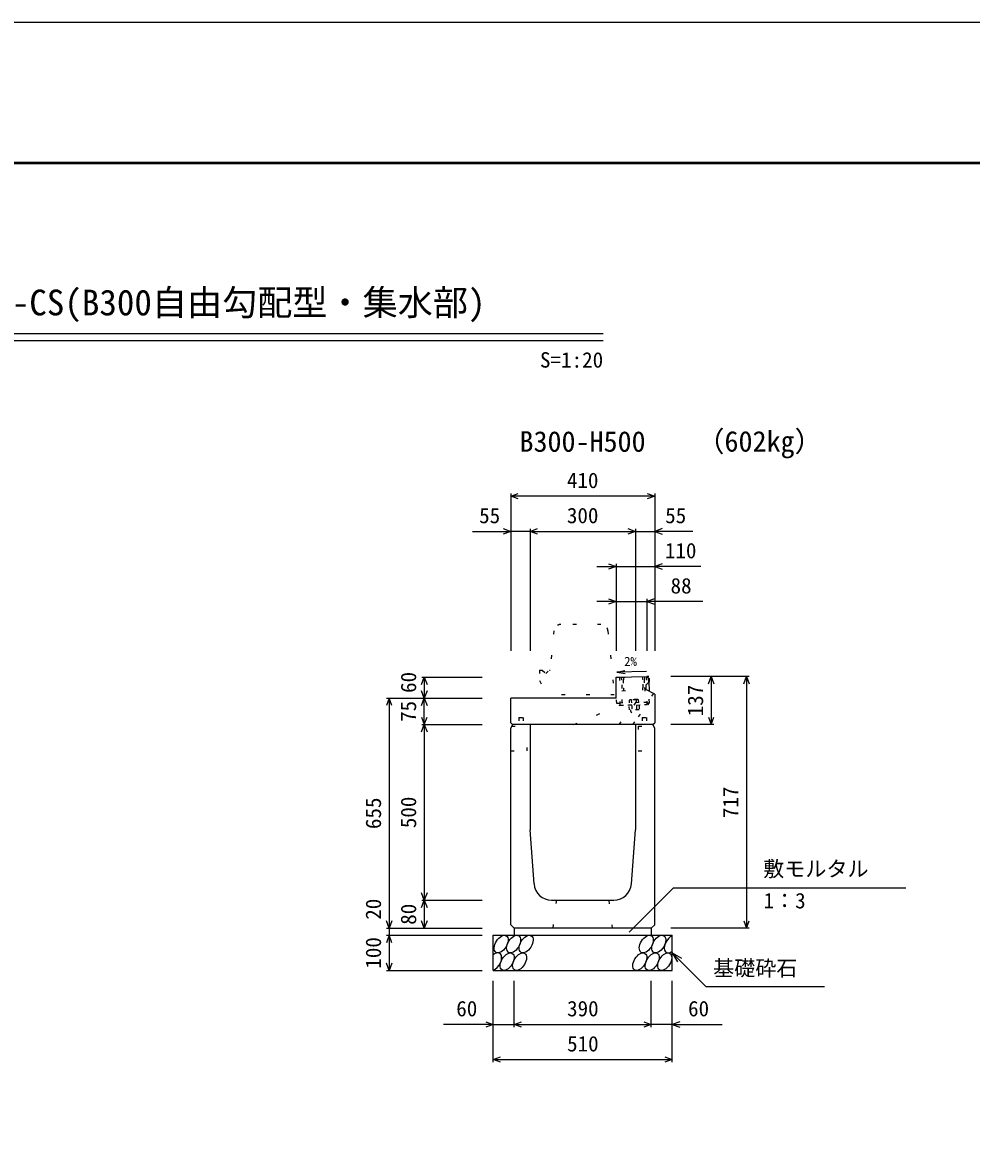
# Model space of a CAD drawing. Units: millimetres, scale not verified. Extents: x -12600 to 12600, y -5940 to 5940.
# Drawn here: x 4105 to 6807, y 2729 to 5940 of the extents above; entities that cross this region are included whole.
import ezdxf
from ezdxf.enums import TextEntityAlignment as Align

# ---------------------------------------------------------------- set-up
doc = ezdxf.new("R2010")
doc.units = ezdxf.units.MM
doc.header["$LTSCALE"] = 40
doc.linetypes.add('DOTTED', pattern=[1.75, 0.25, -1.5])
for name, color, linetype, lineweight in [('0-0_DIM', 7, 'Continuous', 25), ('0-1_Defpoints', 5, 'Continuous', 25), ('0-2_HATCH', 6, 'Continuous', 25), ('0-5_OUTLINE', 3, 'Continuous', 25), ('0-6_OUTLINE2', 4, 'DOTTED', 25), ('0-7_TXT', 7, 'Continuous', 25), ('0-8_WAKU', 3, 'Continuous', 25)]:
    doc.layers.add(name, color=color, linetype=linetype, lineweight=lineweight)
doc.styles.add('ＭＳ ゴシック', font='')
doc.styles.get('ＭＳ ゴシック').set_extended_font_data('MS Gothic')

msp = doc.modelspace()

# ---------------------------------------------------------------- linework, layer by layer
at = {"layer": '0-0_DIM'}
for p, q in [((5495, 4598.96), (5495, 4151.46)), ((5905, 4598.96), (5905, 4151.46)), ((5905, 4591.46), (5495, 4591.46)), ((5550, 4498.96), (5550, 4151.46)), ((5850, 4498.96), (5850, 4151.46)), ((5386.62, 4491.46), (5495, 4491.46)), ((5550, 4491.46), (5495, 4491.46)), ((5550, 4491.46), (5850, 4491.46)), ((5850, 4491.46), (5905, 4491.46)), ((6013.38, 4491.46), (5905, 4491.46)), ((5740, 4391.46), (5795, 4391.46)), ((5795, 4398.96), (5795, 4151.46)), ((5795, 4391.46), (5905, 4391.46)), ((6036.52, 4391.46), (5905, 4391.46)), ((5795, 4291.46), (5740, 4291.46)), ((5795, 4291.46), (5883, 4291.46)), ((5883, 4298.96), (5883, 4151.46)), ((6041.78, 4291.46), (5883, 4291.46)), ((6173.5, 4078.46), (5951, 4078.46)), ((6066, 4078.46), (6066, 3941.46)), ((6166, 4078.46), (6166, 3361.46)), ((5241.5, 4076.46), (5414, 4076.46)), ((5249, 4076.46), (5249, 4016.46)), ((5141.5, 4016.46), (5414, 4016.46)), ((5149, 4016.46), (5149, 3361.46)), ((5249, 3941.46), (5249, 4016.46)), ((5241.5, 3941.46), (5414, 3941.46)), ((5249, 3941.46), (5249, 3441.46)), ((6073.5, 3941.46), (5951, 3941.46)), ((5832.11, 3350.65), (5958.34, 3476.89)), ((5958.34, 3476.89), (6619.81, 3476.89)), ((5241.5, 3441.46), (5414, 3441.46)), ((5249, 3441.46), (5249, 3361.46)), ((5141.5, 3361.46), (5414, 3361.46)), ((5141.5, 3341.46), (5414, 3341.46)), ((5149, 3361.46), (5149, 3341.46)), ((5149, 3341.46), (5149, 3241.46)), ((6173.5, 3361.46), (5951, 3361.46)), ((5955, 3291.46), (6050.76, 3195.71)), ((5955, 3291.46), (5980.98, 3276.46)), ((5955, 3291.46), (5970, 3265.48)), ((5141.5, 3241.46), (5414, 3241.46)), ((5445, 2980.1), (5445, 3211.46)), ((5505, 3080.1), (5505, 3211.46)), ((5895, 3080.1), (5895, 3211.46)), ((5955, 2980.1), (5955, 3211.46)), ((6050.76, 3195.71), (6388.31, 3195.71)), ((5445, 3087.6), (5303.21, 3087.6)), ((5445, 3087.6), (5505, 3087.6)), ((5505, 3087.6), (5895, 3087.6)), ((5955, 3087.6), (5895, 3087.6)), ((5955, 3087.6), (6096.79, 3087.6)), ((5445, 2987.6), (5955, 2987.6))]:
    msp.add_line(p, q, dxfattribs=at)
for points in [[(5516.14, 4583.77), (5495, 4591.46), (5516.14, 4599.16)], [(5883.86, 4599.16), (5905, 4591.46), (5883.86, 4583.77)], [(5473.86, 4499.16), (5495, 4491.46), (5473.86, 4483.77)], [(5571.14, 4483.77), (5550, 4491.46), (5571.14, 4499.16)], [(5828.86, 4499.16), (5850, 4491.46), (5828.86, 4483.77)], [(5926.14, 4499.16), (5905, 4491.46), (5926.14, 4483.77)], [(5773.86, 4399.16), (5795, 4391.46), (5773.86, 4383.77)], [(5926.14, 4399.16), (5905, 4391.46), (5926.14, 4383.77)], [(5773.86, 4299.16), (5795, 4291.46), (5773.86, 4283.77)], [(5904.14, 4299.16), (5883, 4291.46), (5904.14, 4283.77)], [(6058.3, 4057.32), (6066, 4078.46), (6073.7, 4057.32)], [(6158.3, 4057.32), (6166, 4078.46), (6173.7, 4057.32)], [(5241.3, 4055.32), (5249, 4076.46), (5256.7, 4055.32)], [(5156.7, 3995.32), (5149, 4016.46), (5141.3, 3995.32)], [(5256.7, 4037.61), (5249, 4016.46), (5241.3, 4037.61)], [(5241.3, 3995.32), (5249, 4016.46), (5256.7, 3995.32)], [(5241.3, 3962.61), (5249, 3941.46), (5256.7, 3962.61)], [(6058.3, 3962.61), (6066, 3941.46), (6073.7, 3962.61)], [(5241.3, 3920.32), (5249, 3941.46), (5256.7, 3920.32)], [(5256.7, 3462.61), (5249, 3441.46), (5241.3, 3462.61)], [(5241.3, 3420.32), (5249, 3441.46), (5256.7, 3420.32)], [(5156.7, 3382.61), (5149, 3361.46), (5141.3, 3382.61)], [(5256.7, 3382.61), (5249, 3361.46), (5241.3, 3382.61)], [(6158.3, 3382.61), (6166, 3361.46), (6173.7, 3382.61)], [(5156.7, 3320.32), (5149, 3341.46), (5141.3, 3320.32)], [(5156.7, 3262.61), (5149, 3241.46), (5141.3, 3262.61)], [(5423.86, 3095.29), (5445, 3087.6), (5423.86, 3079.9)], [(5526.14, 3079.9), (5505, 3087.6), (5526.14, 3095.29)], [(5873.86, 3095.29), (5895, 3087.6), (5873.86, 3079.9)], [(5976.14, 3095.29), (5955, 3087.6), (5976.14, 3079.9)], [(5466.14, 2979.9), (5445, 2987.6), (5466.14, 2995.29)], [(5933.86, 2995.29), (5955, 2987.6), (5933.86, 2979.9)]]:
    msp.add_lwpolyline(points, dxfattribs=at)
at = {"layer": '0-1_Defpoints'}
msp.add_lwpolyline([(-4200, -5940), (12600, -5940), (12600, 5940), (-4200, 5940)], close=True, dxfattribs=at)
at = {"layer": '0-2_HATCH', "linetype": 'DOTTED'}
for p, q in [((5883.93, 3998.28), (5882.28, 4078.26)), ((5876.44, 4046.14), (5877.31, 4004.15)), ((5812.32, 4002.81), (5811.46, 4044.8)), ((5811.6, 4037.8), (5876.59, 4039.14)), ((5889.82, 4003.4), (5889.14, 4036.65)), ((5805.84, 4001.68), (5796.84, 4001.49)), ((5883.8, 4004.28), (5805.82, 4002.68)), ((5829.94, 3997.17), (5862.93, 3997.85)), ((5832.87, 3983.23), (5832.61, 3995.73)), ((5860.58, 3983.8), (5832.87, 3983.23)), ((5835.5, 4012.66), (5833.04, 4010.74)), ((5833.19, 4003.24), (5833.04, 4010.74)), ((5859.43, 4003.78), (5833.19, 4003.24)), ((5833.43, 4011.09), (5835.5, 4012.66)), ((5856.74, 4013.1), (5835.5, 4012.66)), ((5839.44, 4003.37), (5839.28, 4010.87)), ((5839.54, 3995.87), (5839.8, 3983.37)), ((5853.19, 4003.65), (5853.03, 4011.15)), ((5853.39, 3996.15), (5853.65, 3983.66)), ((5858.87, 4011.61), (5856.74, 4013.1)), ((5859.43, 4003.78), (5859.28, 4011.28)), ((5860.32, 3996.3), (5860.58, 3983.8)), ((5862.93, 3997.85), (5862.96, 3996.35)), ((5883.82, 4003.28), (5889.82, 4003.4))]:
    msp.add_line(p, q, dxfattribs=at)
at = {"layer": '0-2_HATCH'}
msp.add_line((5888.6, 4063.02), (5889.14, 4036.65), dxfattribs=at)
at = {"layer": '0-2_HATCH', "linetype": 'DOTTED'}
for points in [[(5888.6, 4063.02), (5888.28, 4078.39), (5882.28, 4078.26)], [(5796.84, 4001.49), (5795.3, 4076.48), (5804.3, 4076.66)], [(5804.3, 4076.66), (5805.94, 3996.68), (5883.93, 3998.28)], [(5811.46, 4044.8), (5812.46, 4044.82), (5811.96, 4068.82), (5810.96, 4068.8), (5810.82, 4075.79), (5875.8, 4077.13)], [(5815.82, 4075.9), (5815.96, 4068.9), (5814.96, 4068.88), (5815.45, 4044.88), (5816.45, 4044.9), (5816.6, 4037.91)], [(5871.59, 4039.04), (5871.44, 4046.04), (5872.44, 4046.06), (5871.95, 4070.05), (5870.95, 4070.03), (5870.81, 4077.03)], [(5875.8, 4077.13), (5875.95, 4070.13), (5874.95, 4070.11), (5875.44, 4046.12), (5876.44, 4046.14)], [(5862.96, 3996.35), (5829.97, 3995.67), (5829.94, 3997.17)]]:
    msp.add_lwpolyline(points, dxfattribs=at)
for centre, radius, start, end in [((5836.23, 4007.52), 4.53, 47.57461, 134.78335), ((5846.72, 3983.51), 11, 181.1783, 1.1783), ((5846.53, 3992.73), 19.53, 70.56972, 111.78823), ((5856.22, 4007.93), 4.53, 47.57461, 134.78335)]:
    msp.add_arc(centre, radius, start, end, dxfattribs=at)
at = {"layer": '0-2_HATCH'}
for centre in [(5467.89, 3316.46), (5503.37, 3316.46), (5538.84, 3316.46), (5881.05, 3316.46), (5916.52, 3316.46), (5484.77, 3266.46), (5520.25, 3266.46), (5862.45, 3266.46), (5897.93, 3266.46), (5933.41, 3266.46)]:
    msp.add_ellipse(centre, major_axis=(14.54, 23.54), ratio=0.5792, dxfattribs=at)
for centre, start_param, end_param in [((5952, 3316.46), 0.6666252, 4.1103269), ((5449.3, 3266.46), 3.7419964, 7.318141)]:
    msp.add_ellipse(centre, major_axis=(14.54, 23.54), ratio=0.5792, start_param=start_param, end_param=end_param, dxfattribs=at)
at = {"layer": '0-5_OUTLINE', "linetype": 'DOTTED'}
for p, q in [((5618.19, 4208.41), (5607, 4096.46)), ((5751.9, 4226.46), (5638.1, 4226.46)), ((5771.8, 4208.45), (5790, 4026.46)), ((5577, 4096.46), (5577, 4066.46)), ((5577, 4096.46), (5585, 4096.46)), ((5577, 4066.46), (5600, 4026.46)), ((5790, 4026.46), (5600, 4026.46))]:
    msp.add_line(p, q, dxfattribs=at)
at = {"layer": '0-5_OUTLINE'}
for p, q in [((5795, 4076.46), (5883, 4078.28)), ((5883, 4078.28), (5889, 4072.4)), ((5795, 4016.46), (5795, 4076.46)), ((5889, 4072.4), (5889, 4063.47)), ((5495, 3946.46), (5495, 4016.46)), ((5795, 4016.46), (5495, 4016.46)), ((5905, 4028.4), (5880, 4041.4)), ((5905, 4028.4), (5905, 3946.46)), ((5495, 3946.46), (5500, 3941.46)), ((5500, 3941.46), (5495, 3931.46)), ((5495, 3371.46), (5495, 3931.46)), ((5900, 3941.46), (5500, 3941.46)), ((5550, 3941.46), (5550, 3641.46)), ((5850, 3941.46), (5850, 3641.46)), ((5900, 3941.46), (5905, 3946.46)), ((5905, 3931.46), (5900, 3941.46)), ((5905, 3371.46), (5905, 3931.46)), ((5561.53, 3487.72), (5550, 3641.46)), ((5838.47, 3487.72), (5850, 3641.46)), ((5611.39, 3441.46), (5788.61, 3441.46)), ((5445, 3341.46), (5955, 3341.46)), ((5445, 3241.46), (5445, 3341.46)), ((5505, 3361.46), (5495, 3371.46)), ((5895, 3361.46), (5505, 3361.46)), ((5505, 3361.46), (5505, 3341.46)), ((5895, 3361.46), (5905, 3371.46)), ((5895, 3361.46), (5895, 3341.46)), ((5955, 3241.46), (5955, 3341.46)), ((5445, 3241.46), (5955, 3241.46))]:
    msp.add_line(p, q, dxfattribs=at)
at = {"layer": '0-5_OUTLINE', "linetype": 'DOTTED'}
msp.add_lwpolyline([(5585, 4096.46), (5595, 4086.46), (5605, 4096.46), (5607, 4096.46)], dxfattribs=at)
at = {"layer": '0-5_OUTLINE'}
msp.add_lwpolyline([(5889, 4063.47), (5880, 4053.47), (5880, 4041.4)], dxfattribs=at)
at = {"layer": '0-5_OUTLINE', "linetype": 'DOTTED'}
for centre, start, end in [((5638.1, 4206.46), 90, 174.40835), ((5751.9, 4206.46), 4.08463, 90)]:
    msp.add_arc(centre, 20, start, end, dxfattribs=at)
at = {"layer": '0-5_OUTLINE'}
for centre, start, end in [((5611.39, 3491.46), 184.28915, 270), ((5788.61, 3491.46), 270, 355.71085)]:
    msp.add_arc(centre, 50, start, end, dxfattribs=at)
at = {"layer": '0-6_OUTLINE2'}
for p, q in [((5803.79, 3941.46), (5880, 4041.4)), ((5901.33, 4030.31), (5844.19, 3941.46)), ((5674.57, 3941.46), (5805.94, 3996.68)), ((5842.8, 3941.46), (5889.81, 4003.4)), ((5518.5, 3961.96), (5530.5, 3961.96)), ((5518.5, 3961.96), (5518.5, 3936.96)), ((5530.5, 3961.96), (5530.5, 3936.96)), ((5869.5, 3961.96), (5881.5, 3961.96)), ((5869.5, 3961.96), (5869.5, 3936.96)), ((5881.5, 3961.96), (5881.5, 3936.96)), ((5497.75, 3936.96), (5542, 3936.96)), ((5858, 3936.96), (5902.25, 3936.96)), ((5858, 3936.96), (5858, 3866.46)), ((5858, 3866.46), (5905, 3866.46)), ((5625, 3441.46), (5615, 3361.46)), ((5785, 3361.46), (5775, 3441.46))]:
    msp.add_line(p, q, dxfattribs=at)
msp.add_lwpolyline([(5495, 3866.46), (5542, 3866.46), (5542, 3936.96)], dxfattribs=at)
at = {"layer": '0-7_TXT'}
for p, q in [((2641.64, 5054.39), (5758.36, 5054.39)), ((2641.64, 5035.19), (5758.36, 5035.19)), ((5796.72, 4090.4), (5820.44, 4086.72))]:
    msp.add_line(p, q, dxfattribs=at)
msp.add_lwpolyline([(5881.28, 4092.14), (5796.72, 4090.4), (5820.26, 4095.05)], dxfattribs=at)
at = {"layer": '0-8_WAKU', "lineweight": 50}
msp.add_lwpolyline([(-3800, -5540), (12200, -5540), (12200, 5540), (-3800, 5540)], close=True, dxfattribs=at)

# ---------------------------------------------------------------- texts
at = {"layer": '0-0_DIM', "style": 'ＭＳ ゴシック'}
for s, p in [('410', (5655, 4601.46)), ('55', (5405.16, 4501.46)), ('300', (5655, 4501.46)), ('55', (5934.84, 4501.46)), ('110', (5934.02, 4401.46)), ('88', (5950.19, 4301.46)), ('敷モルタル', (6213.94, 3495.62)), ('1：3', (6214.94, 3404.93)), ('基礎砕石', (6071.32, 3212.88)), ('60', (5340, 3097.6)), ('390', (5655.53, 3097.6)), ('60', (6000, 3097.6)), ('510', (5655.53, 2997.6))]:
    msp.add_text(s, height=43.99, dxfattribs=at).set_placement(p, align=Align.BOTTOM_LEFT)
for s, p in [('60', (5239, 4031.46)), ('137', (6056, 3964.96)), ('75', (5239, 3948.96)), ('717', (6156, 3674.96)), ('655', (5139, 3643.96)), ('500', (5239, 3646.46)), ('20', (5139, 3385.78)), ('80', (5239, 3371.46)), ('100', (5139, 3246.46))]:
    msp.add_text(s, height=43.99, rotation=90, dxfattribs=at).set_placement(p, align=Align.BOTTOM_LEFT)
at = {"layer": '0-7_TXT', "style": 'ＭＳ ゴシック'}
for s, height, p in [('自転車通行帯用側溝 FBX-CS(B300自由勾配型・集水部)', 73.31, (2975, 5084.39)), ('S', 43.99, (5578.36, 4944.39)), ('=', 43.99, (5608.36, 4944.39)), ('1', 43.99, (5638.36, 4944.39)), (':', 43.99, (5668.36, 4944.39)), ('2', 43.99, (5698.36, 4944.39)), ('0', 43.99, (5728.36, 4944.39)), ('（602kg）', 58.65, (6023.7, 4700.84)), ('B300-H500', 58.65, (5520, 4700.44)), ('2%', 26.39, (5818.18, 4100.21))]:
    msp.add_text(s, height=height, dxfattribs=at).set_placement(p, align=Align.BOTTOM_LEFT)

doc.saveas('drawing.dxf')
